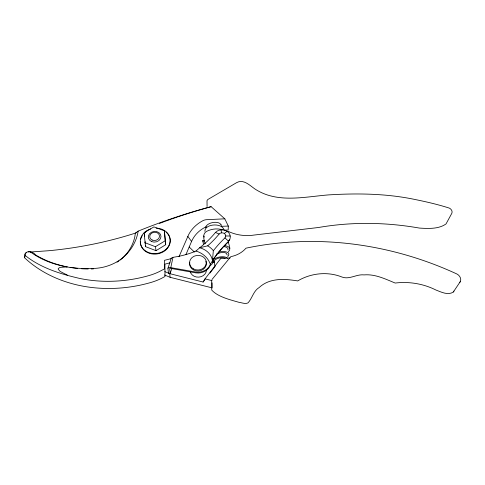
<?xml version="1.0" encoding="UTF-8"?>
<svg xmlns="http://www.w3.org/2000/svg" width="485" height="485" viewBox="0 0 485 485"><rect width="100%" height="100%" fill="white"/><g stroke="black" fill="none" stroke-linecap="round" stroke-linejoin="round"><path stroke-width="0.73" d="M171.193 258.572A1.885 0.928 -10.7 0 1 171.296 258.196L172.478 257.444L176.94 256.662A75.387 61.377 -4.9 0 0 195.958 251.042A92.574 71.598 -67.7 0 0 199.632 247.78A101.165 81.134 -7.6 0 0 215.467 232.454A8.33 7.099 1.1 0 1 227.107 231.29C230.52 233.279 231.478 238.377 228.611 241.245A143.166 127.531 24 0 0 213.649 258.796L210.351 264.331A12.871 11.185 -2.8 0 1 195.752 272.049L170.805 267.647A3.134 1.431 14.6 0 0 167.925 268.617L168.495 273.298L170.193 273.231L169.647 268.575L170.235 268.266A1.594 0.643 31.6 0 1 170.72 268.399L195.788 272.867A12.84 11.167 -2.9 0 0 210.096 265.792L212.127 263.907L213.218 261.991L213.188 258.632M205.895 227.604L205.901 227.168M214.237 261.415L214.225 261.767L212.424 261.942M28.245 251.873A4.777 3.844 -20.1 0 1 31.022 251.97L48.882 250.709A278.96 189.302 -7.9 0 0 135.376 233.127L138.158 231.127L142.493 229.381A1983.092 1093.699 81.1 0 1 207.016 207.75L211.09 206.658L224.81 218.826L228.314 226.071L228.186 230.017L224.519 230.151M225.725 235.995L225.222 237.565L223.597 239.22A148.634 132.369 24 0 0 216.231 247.198L213.333 250.696L212.466 260.536A18.181 15.817 -3.5 0 0 199.632 247.78L207.695 245.816L208.78 244.858A105.918 84.893 -7.5 0 0 216.868 236.674L219.444 233.709A3.692 3.146 1.1 0 1 225.24 234.419L225.446 234.788A3.692 3.146 1.1 0 1 225.725 235.995L230.272 236.001M213.145 261.3L213.327 259.639M227.235 255.043C226.428 250.769 219.675 252.727 216.813 253.873M228.017 249.963C228.544 247.502 225.367 246.659 223.5 246.574M138.158 231.127L137.831 232.958A53.368 43.492 -14 0 1 130.653 249.284L127.434 253.346A41.019 33.714 -13.5 0 1 95.266 268.363A101.135 79.91 -10.5 0 1 76.309 268.108L70.119 267.38M170.805 267.647L172.951 257.335M167.98 268.247L171.229 258.323M211.684 280.433L211.757 290.121C217.965 296.923 230.314 299.815 239.135 302.367C242.003 302.652 245.149 304.325 247.95 302.925C252.236 298.469 253.303 291.042 259.154 287.526C269.836 277.669 284.653 278.79 297.681 280.924C310.94 273.103 327.599 271.23 342.04 277.056C349.4 279.869 356.572 273.97 364.083 274.898C375.226 273.946 385.284 279.02 395.178 283.04C409.031 281.367 423.326 283.701 435.827 289.969C441.132 292.018 448.091 295.644 453.329 292.006L460.332 281.542C461.653 278.639 459.598 275.383 456.985 274.037C391.644 243.761 316.717 233.255 245.986 248.168C242.13 252.667 236.595 255.54 230.811 256.644L211.939 279.572M170.017 262.858L164.912 264.137L164.997 276.492L161.329 278.463A55.442 46.457 -9.8 0 1 151.053 282.428A121.25 96.721 -8.8 0 1 101.826 288.32A118.789 94.908 -9 0 1 79.57 285.495C59.267 281.173 39.715 272.061 24.529 257.735L25.287 255.559C24.183 249.569 33.792 251.666 35.484 254.867A96.43 76.491 -10.6 0 0 66.809 266.811M170.193 273.231L171.829 268.551M229.484 239.608L228.138 242.1L223.737 246.574A142.663 127.179 24 0 0 216.892 254.528L213.145 259.62L213.649 258.796M185.949 254.558L191.569 241.439A32.495 28.051 1 0 1 204.846 227.416A4.601 3.898 -0.8 0 1 206.386 226.895M179.013 256.674L188.55 234.831A36.624 31.507 1 0 1 202.772 220.748A8.397 7.087 -0.7 0 1 207.295 219.656L224.81 218.826M164.827 271.63L169.683 273.637L203.069 282.027L205.022 278.875L220.857 258.341L230.048 257.978M453.329 292.006L453.96 291.067M459.689 282.5L460.332 281.542M203.069 282.027L204.919 279.633M210.005 273.031L214.625 267.035M228.296 251.964C231.763 249.229 228.368 244.585 228.296 241.197M227.744 256.668C232.315 251.509 221.857 250.502 218.717 252.242M224.294 233.491L227.107 231.29M156.012 250.666L165.712 244.719L164.385 230.854L153.909 226.901L144.154 232.727L145.506 246.635L156.012 250.666L155.43 246.713L144.827 242.658M155.43 246.713L165.233 240.736L164.385 230.854M195.546 211.163L211.09 206.658M171.72 258.505L164.427 260.336L164.482 268.902L159.007 271.752A52.259 43.626 -9.6 0 1 149.325 275.462A118.607 94.217 -8.7 0 1 101.28 281.154A116.291 92.52 -8.8 0 1 79.528 278.402C60.376 273.946 40.904 268.023 25.287 255.559M203.542 244.725L202.772 240.566L204.555 240.311L204.67 240.912M221.554 226.313L228.314 226.071M67.306 266.902L60.098 267.374L58.248 268.484L58.261 269.308L60.182 271.461L67.597 275.25M224.579 245.659C226.537 245.907 229.09 246.428 229.817 248.544M205.022 278.875L212.09 280.645M164.524 274.989L170.12 277.305L212.133 287.884L212.103 282.816M222.494 229.854C218.056 228.338 213.109 228.756 208.774 230.417C202.039 232.497 203.288 237.971 205.197 243.761M215.467 232.454L219.105 234.031M228.138 231.339C236.183 235.14 245.368 236.401 254.146 235.049L318.572 227.489C351.886 221.687 386.163 222.233 419.428 228.077C428.17 228.623 438.761 229.223 446.054 223.894L451.844 213.254C452.766 211.187 451.153 208.968 449.304 208.101C438.325 204.585 427.061 201.948 415.766 199.65C387.054 193.521 357.512 193.103 328.321 194.915C303.877 196.886 277.014 203.542 254.867 188.938C249.751 185.385 243.421 178.777 236.589 182.663L207.671 199.614L207.004 200.705L207.083 206.519M213.57 261.833L214.2 262.179M207.695 245.816L208.605 246.368A23.001 20 -3.5 0 1 213.109 250.399L213.333 250.696M30.325 251.848C42.607 261.003 57.557 265.774 72.598 267.805A96.43 76.491 -10.6 0 0 77.745 268.429M224.937 237.917L228.611 241.245M189.186 247.01L194.388 252.03M204.5 237.123L203.779 236.031M187.81 236.395L191.569 241.439M204.888 231.357C204.634 223.609 222.554 222.524 224.106 230.187M203.221 241.9L202.772 240.566M221.051 224.531L221.36 225.689M24.529 257.735L24.571 254.601A4.777 3.844 -20.1 0 1 26.451 252.606M220.996 229.829L221.578 232.842M214.146 261.754L215.085 266.659M144.494 234.746L144.718 236.098M165.233 240.736L165.712 244.719M169.683 273.637L170.12 277.305M145.173 241.706L145.27 243.112M145.409 245.228L145.506 246.635M169.126 236.043A14.986 12.677 -7.8 0 1 158.104 253.764A14.986 12.677 -7.8 0 1 140.347 241.833M140.583 239.705A14.986 12.677 -7.8 0 1 140.856 238.656M141.032 238.141A14.986 12.677 -7.8 0 1 142.263 235.661M144.481 233.03A14.986 12.677 -7.8 0 1 145.373 232.26M166.1 232.188A14.986 12.677 -7.8 0 1 167.301 233.352M167.658 233.77A14.986 12.677 -7.8 0 1 168.877 235.564M156.152 228.144A15.005 12.689 -7.8 0 1 168.622 246.028A15.005 12.689 -7.8 0 1 143.875 249.605A15.005 12.689 -7.8 0 1 150.647 228.944M93.478 268.89A96.43 76.491 -10.6 0 1 91.21 268.957M88.203 268.975A96.43 76.491 -10.6 0 1 81.462 268.732M136.709 232.558A1511.254 924.361 80.5 0 0 135.376 233.127L134.848 236.583A49.015 40.091 -14.2 0 1 133.399 241.73L132.744 243.428A49.015 40.091 -14.2 0 1 127.07 253.164L123.335 257.299A36.793 30.343 -13.7 0 1 120.056 260.087M159.419 223.452A1511.254 924.361 80.5 0 1 165.433 221.221M166.106 220.978A1511.254 924.361 80.5 0 1 170.787 219.299M171.454 219.062A1511.254 924.361 80.5 0 1 176.807 217.207M177.474 216.983A1511.254 924.361 80.5 0 1 194.879 211.369M118.88 260.948A36.793 30.343 -13.7 0 1 117.049 262.161M214.315 262.349A21.91 18.782 0 0 1 212.691 262.258M214.049 261.427A6.214 3.001 -11.2 0 1 218.583 258.159A6.214 3.001 -11.2 0 1 225.082 258.335M213.151 260.033A8.051 3.886 -11.2 0 1 220.681 256.838A8.051 3.886 -11.2 0 1 227.562 258.359M205.719 227.18A7.815 4.122 -11.1 0 1 212.921 222.5A7.815 4.122 -11.1 0 1 220.869 224.579M205.925 261.276A8.384 7.299 -3 0 1 198.553 270.994A8.384 7.299 -3 0 1 189.75 262.44M195.958 251.042A23.159 20.249 -4.8 0 1 210.351 264.331M206.483 270.187A8.245 7.22 -3.1 0 1 198.814 277.129A8.245 7.22 -3.1 0 1 190.15 271.382M152.175 240.057A4.898 4.122 -7.6 0 0 159.492 236.183A4.898 4.122 -7.6 0 0 152.157 232.897A4.898 4.122 -7.6 0 0 152.175 240.057M151.508 241.524A6.353 5.353 -7.6 0 0 160.996 236.486A6.353 5.353 -7.6 0 0 151.472 232.23A6.353 5.353 -7.6 0 0 151.508 241.524M193.376 268.884A8.403 7.317 -2.9 0 0 206.331 262.955A8.403 7.317 -2.9 0 0 194.115 256.219A8.403 7.317 -2.9 0 0 193.376 268.884"/></g></svg>
